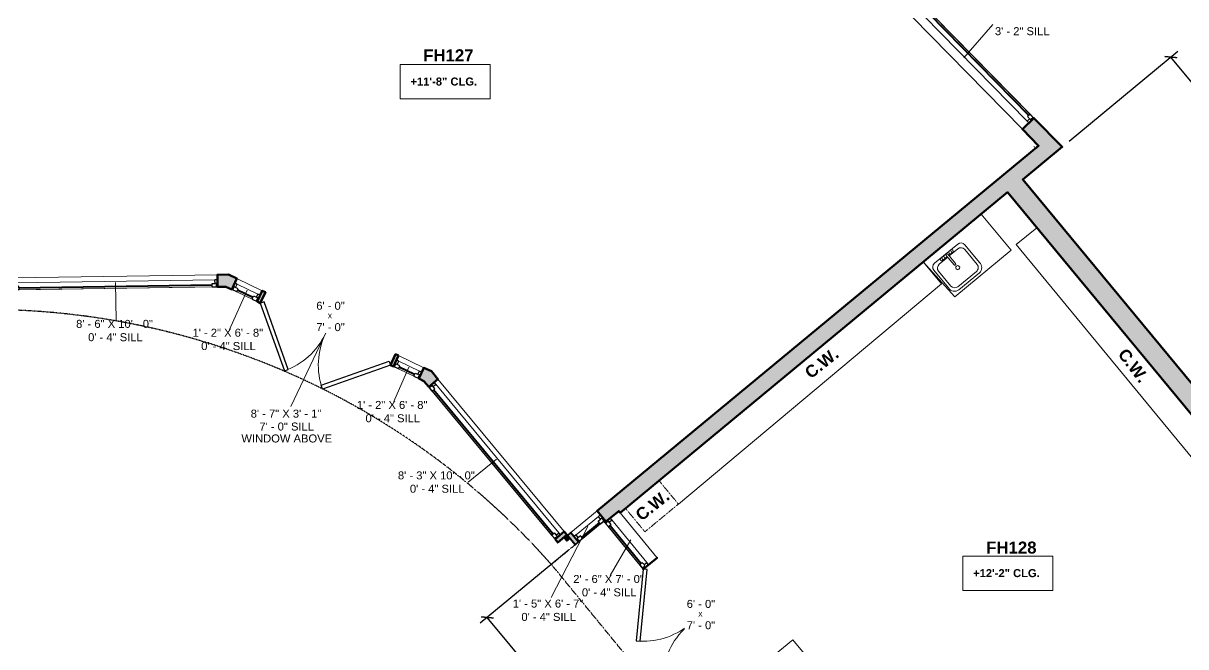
# Model space of a CAD drawing. Header units: inches. Extents: x -2078 to 106214, y -964 to 6385.
# Drawn here: x 84191 to 84772, y 4089 to 4400 of the extents above; entities that cross this region are included whole.
import ezdxf

# ---------------------------------------------------------------- set-up
doc = ezdxf.new("R2010")
doc.units = ezdxf.units.IN
doc.header["$MEASUREMENT"] = 0
doc.linetypes.add('HIDDEN2', pattern=[0.1875, 0.125, -0.0625])
for name, color, linetype, lineweight in [('A-ANNO', 2, 'Continuous', 5), ('A-ANNO-DIMS', 1, 'Continuous', 9), ('A-COLS', 3, 'Continuous', 9), ('A-DETAIL-3', 40, 'Continuous', 15), ('A-DOOR', 1, 'Continuous', 18), ('A-FIXT', 150, 'Continuous', 9), ('A-GLAZ', 2, 'Continuous', 30), ('A-HIDDEN', 2, 'HIDDEN2', 18), ('A-WALL', 3, 'Continuous', 40), ('A-WINDOWS', 2, 'Continuous', 18)]:
    doc.layers.add(name, color=color, linetype=linetype, lineweight=lineweight)
doc.layers.add('A-HATCH', color=9, linetype='Continuous')
doc.styles.add('Arial_1', font='arial.ttf', dxfattribs={"height": 0.0625})
doc.styles.add('Arial_2', font='arial.ttf', dxfattribs={"height": 3})
doc.styles.add('Arial_B', font='arialbd.ttf', dxfattribs={"height": 4.5})
doc.styles.add('Arial_B_1', font='arialbd.ttf', dxfattribs={"height": 3})
doc.styles.add('JC', font='arial.ttf', dxfattribs={"height": 0.125})
doc.dimstyles.new('JC-DIMS', dxfattribs={"dimtxt": 0.125, "dimasz": 0.09375, "dimexe": 0.09375, "dimexo": 0.09375, "dimgap": 0.046875, "dimtad": 1, "dimdec": 1, "dimzin": 0, "dimdsep": 46, "dimlunit": 4, "dimtxsty": 'JC', "dimblk": 'ARCHTICK', "dimcen": 0.09, "dimclrd": 1, "dimclre": 1, "dimclrt": 256, "dimadec": 0, "dimazin": 0, "dimtfac": 1, "dimtdec": 1, "dimtofl": 0, "dimtmove": 1, "dimatfit": 3, "dimfxl": 1, "dimtolj": 1, "dimtzin": 0, "dimarcsym": 0})

# ---------------------------------------------------------------- blocks, each defined once
blk = doc.blocks.new('JC_FIXED WINDOW - MUNTIN - FIXED WINDOW-1519961-2ND FLOOR EXISTING MAIN FLOOR PLAN _FELDMAN HALL_')
at = {"layer": 'A-GLAZ'}
for p, q in [((-46, 4), (-46, -4)), ((-43.25, 4), (-46, 4)), ((-46, 0.5), (-44.75, 0.5)), ((-45.5, 4), (-45.5, 2.25)), ((-45.5, 2.25), (-44.75, 2.25)), ((-43.25, 2.25), (-44.75, 2.25)), ((-44.75, 2.25), (-44.75, 0.5)), ((-43.25, 4), (-43.25, 2.25)), ((43.25, 4), (46, 4)), ((43.25, 4), (43.25, 2.25)), ((43.25, 2.25), (45.5, 2.25)), ((44.75, 2.25), (44.75, 0.5)), ((44.75, 0.5), (46, 0.5)), ((45.5, 4), (45.5, 2.25)), ((46, 4), (46, -4))]:
    blk.add_line(p, q, dxfattribs=at)
at = {"layer": 'A-GLAZ', "lineweight": 9}
for p, q in [((44.75, 0.5), (-44.75, 0.5)), ((43.25, 4), (-43.25, 4))]:
    blk.add_line(p, q, dxfattribs=at)
at = {"layer": 'A-GLAZ', "lineweight": 40}
blk.add_line((-43.25, 3.125), (43.25, 3.125), dxfattribs=at)
at = {"layer": 'A-WINDOWS'}
for p, q in [((46, 4), (-46, 4)), ((-46, -4), (46, -4))]:
    blk.add_line(p, q, dxfattribs=at)
blk = doc.blocks.new('JC_FIXED WINDOW - MUNTIN - FIXED WINDOW-1520116-2ND FLOOR EXISTING MAIN FLOOR PLAN _FELDMAN HALL_')
at = {"layer": 'A-GLAZ'}
for p, q in [((-51, 3), (-51, -3)), ((-48.25, 3), (-51, 3)), ((-50.5, 3), (-50.5, 1.25)), ((-50.5, 1.25), (-49.75, 1.25)), ((-48.25, 1.25), (-49.75, 1.25)), ((-49.75, 1.25), (-49.75, -0.5)), ((-48.25, 3), (-48.25, 1.25)), ((48.25, 3), (51, 3)), ((48.25, 3), (48.25, 1.25)), ((48.25, 1.25), (50.5, 1.25)), ((49.75, 1.25), (49.75, -0.5)), ((50.5, 3), (50.5, 1.25)), ((51, 3), (51, -3)), ((-51, -0.5), (-49.75, -0.5)), ((49.75, -0.5), (51, -0.5))]:
    blk.add_line(p, q, dxfattribs=at)
at = {"layer": 'A-GLAZ', "lineweight": 9}
for p, q in [((48.25, 3), (-48.25, 3)), ((49.75, -0.5), (-49.75, -0.5))]:
    blk.add_line(p, q, dxfattribs=at)
at = {"layer": 'A-GLAZ', "lineweight": 40}
blk.add_line((-48.25, 2.125), (48.25, 2.125), dxfattribs=at)
at = {"layer": 'A-WINDOWS'}
for p, q in [((51, 3), (-51, 3)), ((-51, -3), (51, -3))]:
    blk.add_line(p, q, dxfattribs=at)
blk = doc.blocks.new('JC_DOUBLE DOOR - DOUBLE DOOR-1507217-2ND FLOOR EXISTING MAIN FLOOR PLAN _FELDMAN HALL_')
at = {"layer": 'A-DOOR', "lineweight": 30}
for p, q in [((-36, 3), (-10.54, 28.46)), ((-9.13, 27.04), (-34.59, 1.59)), ((-10.54, 28.46), (-9.13, 27.04)), ((10.54, 28.46), (9.13, 27.04)), ((9.13, 27.04), (34.59, 1.59)), ((36, 3), (10.54, 28.46)), ((-34.59, 1.59), (-36, 3)), ((34.59, 1.59), (36, 3))]:
    blk.add_line(p, q, dxfattribs=at)
at = {"layer": 'A-DOOR', "lineweight": 9}
for centre, start, end in [((-36, 3), 0, 45), ((36, 3), 135, 180)]:
    blk.add_arc(centre, 36, start, end, dxfattribs=at)
blk = doc.blocks.new('JC_FIXED WINDOW - MUNTIN - FIXED WINDOW-1520181-2ND FLOOR EXISTING MAIN FLOOR PLAN _FELDMAN HALL_')
at = {"layer": 'A-GLAZ'}
for p, q in [((-7, 3), (-7, -3)), ((-4.25, 3), (-7, 3)), ((-6.5, 3), (-6.5, 1.25)), ((-6.5, 1.25), (-5.75, 1.25)), ((-4.25, 1.25), (-5.75, 1.25)), ((-5.75, 1.25), (-5.75, -0.5)), ((-4.25, 3), (-4.25, 1.25)), ((4.25, 3), (7, 3)), ((4.25, 3), (4.25, 1.25)), ((4.25, 1.25), (6.5, 1.25)), ((5.75, 1.25), (5.75, -0.5)), ((6.5, 3), (6.5, 1.25)), ((7, 3), (7, -3)), ((-7, -0.5), (-5.75, -0.5)), ((5.75, -0.5), (7, -0.5))]:
    blk.add_line(p, q, dxfattribs=at)
at = {"layer": 'A-GLAZ', "lineweight": 9}
for p, q in [((4.25, 3), (-4.25, 3)), ((5.75, -0.5), (-5.75, -0.5))]:
    blk.add_line(p, q, dxfattribs=at)
at = {"layer": 'A-GLAZ', "lineweight": 40}
blk.add_line((-4.25, 2.125), (4.25, 2.125), dxfattribs=at)
at = {"layer": 'A-WINDOWS'}
for p, q in [((7, 3), (-7, 3)), ((-7, -3), (7, -3))]:
    blk.add_line(p, q, dxfattribs=at)
blk = doc.blocks.new('JC_FIXED WINDOW - MUNTIN - FIXED WINDOW-1520335-2ND FLOOR EXISTING MAIN FLOOR PLAN _FELDMAN HALL_')
at = {"layer": 'A-GLAZ'}
for p, q in [((-49.5, 3), (-49.5, -3)), ((-46.75, 3), (-49.5, 3)), ((-49, 3), (-49, 1.25)), ((-49, 1.25), (-48.25, 1.25)), ((-46.75, 1.25), (-48.25, 1.25)), ((-48.25, 1.25), (-48.25, -0.5)), ((-46.75, 3), (-46.75, 1.25)), ((46.75, 3), (49.5, 3)), ((46.75, 3), (46.75, 1.25)), ((46.75, 1.25), (49, 1.25)), ((48.25, 1.25), (48.25, -0.5)), ((49, 3), (49, 1.25)), ((49.5, 3), (49.5, -3)), ((-49.5, -0.5), (-48.25, -0.5)), ((48.25, -0.5), (49.5, -0.5))]:
    blk.add_line(p, q, dxfattribs=at)
at = {"layer": 'A-GLAZ', "lineweight": 9}
for p, q in [((46.75, 3), (-46.75, 3)), ((48.25, -0.5), (-48.25, -0.5))]:
    blk.add_line(p, q, dxfattribs=at)
at = {"layer": 'A-GLAZ', "lineweight": 40}
blk.add_line((-46.75, 2.125), (46.75, 2.125), dxfattribs=at)
at = {"layer": 'A-WINDOWS'}
for p, q in [((49.5, 3), (-49.5, 3)), ((-49.5, -3), (49.5, -3))]:
    blk.add_line(p, q, dxfattribs=at)
blk = doc.blocks.new('JC_DOUBLE DOOR - DOUBLE DOOR-1520935-2ND FLOOR EXISTING MAIN FLOOR PLAN _FELDMAN HALL_')
at = {"layer": 'A-DOOR', "lineweight": 30}
for p, q in [((-36, 4.5), (-10.54, 29.96)), ((-10.54, 29.96), (-9.13, 28.54)), ((10.54, 29.96), (9.13, 28.54)), ((36, 4.5), (10.54, 29.96)), ((-9.13, 28.54), (-34.59, 3.09)), ((9.13, 28.54), (34.59, 3.09)), ((-34.59, 3.09), (-36, 4.5)), ((34.59, 3.09), (36, 4.5))]:
    blk.add_line(p, q, dxfattribs=at)
at = {"layer": 'A-DOOR', "lineweight": 9}
for centre, start, end in [((-36, 4.5), 0, 45), ((36, 4.5), 135, 180)]:
    blk.add_arc(centre, 36, start, end, dxfattribs=at)
blk = doc.blocks.new('JC_FIXED WINDOW - MUNTIN - FIXED WINDOW-1521040-2ND FLOOR EXISTING MAIN FLOOR PLAN _FELDMAN HALL_')
at = {"layer": 'A-GLAZ'}
for p, q in [((-8.5, 3), (-8.5, -3)), ((-5.75, 3), (-8.5, 3)), ((-8, 3), (-8, 1.25)), ((-8, 1.25), (-7.25, 1.25)), ((-5.75, 1.25), (-7.25, 1.25)), ((-7.25, 1.25), (-7.25, -0.5)), ((-5.75, 3), (-5.75, 1.25)), ((5.75, 3), (8.5, 3)), ((5.75, 3), (5.75, 1.25)), ((5.75, 1.25), (8, 1.25)), ((7.25, 1.25), (7.25, -0.5)), ((8, 3), (8, 1.25)), ((8.5, 3), (8.5, -3)), ((-8.5, -0.5), (-7.25, -0.5)), ((7.25, -0.5), (8.5, -0.5))]:
    blk.add_line(p, q, dxfattribs=at)
at = {"layer": 'A-GLAZ', "lineweight": 9}
for p, q in [((5.75, 3), (-5.75, 3)), ((7.25, -0.5), (-7.25, -0.5))]:
    blk.add_line(p, q, dxfattribs=at)
at = {"layer": 'A-GLAZ', "lineweight": 40}
blk.add_line((-5.75, 2.125), (5.75, 2.125), dxfattribs=at)
at = {"layer": 'A-WINDOWS'}
for p, q in [((8.5, 3), (-8.5, 3)), ((-8.5, -3), (8.5, -3))]:
    blk.add_line(p, q, dxfattribs=at)
blk = doc.blocks.new('JC_VANITY SINK - VANITY SINK-1366814-2ND FLOOR EXISTING MAIN FLOOR PLAN _FELDMAN HALL_')
at = {"layer": 'A-FIXT'}
for p, q in [((8.12, 7.09), (-6.88, 7.09)), ((3.62, 7.09), (-2.88, 7.09)), ((0.12, 6.33), (0.12, 0.22)), ((1.12, 6.33), (1.12, 0.22)), ((-9.38, 4.59), (-9.38, -6.91)), ((-7.88, 2.72), (-7.88, -6.91)), ((0.12, 5.22), (-5.38, 5.22)), ((-2.88, 5.59), (0.12, 5.59)), ((1.12, 5.59), (3.62, 5.59)), ((6.62, 5.22), (1.12, 5.22)), ((9.12, -6.91), (9.12, 2.72)), ((10.62, -6.91), (10.62, 4.59)), ((-6.06, -10.91), (7.3, -10.91)), ((-5.38, -9.41), (6.62, -9.41))]:
    blk.add_line(p, q, dxfattribs=at)
for centre, radius, start, end in [((-6.88, 4.59), 2.5, 90, 180), ((-2.88, 6.34), 0.75, 90, 270), ((-1.88, 6.34), 0.75, 360, 180), ((-1.88, 6.34), 0.75, 180, 0), ((0.62, 6.33), 0.5, 360, 180), ((2.62, 6.34), 0.75, 360, 180), ((2.62, 6.34), 0.75, 180, 360), ((3.62, 6.34), 0.75, 270, 90), ((8.12, 4.59), 2.5, 360, 90), ((-5.38, 2.72), 2.5, 90, 180), ((0.62, 0.22), 0.5, 180, 0), ((6.62, 2.72), 2.5, 0, 90), ((0.62, -2), 1, 360, 180), ((0.62, -2), 1, 180, 0), ((-5.91, -7.4), 3.51, 171.85025, 267.54983), ((-5.38, -6.91), 2.5, 180, 270), ((6.62, -6.91), 2.5, 270, 0), ((7.15, -7.4), 3.51, 272.45017, 8.14975)]:
    blk.add_arc(centre, radius, start, end, dxfattribs=at)
blk = doc.blocks.new('JC_FIXED WINDOW - MUNTIN - FIXED WINDOW-1555672-2ND FLOOR EXISTING MAIN FLOOR PLAN _FELDMAN HALL_')
at = {"layer": 'A-GLAZ'}
for p, q in [((-15, 4.5), (-15, -4.5)), ((-12.25, 4.5), (-15, 4.5)), ((-15, 1), (-13.75, 1)), ((-14.5, 4.5), (-14.5, 2.75)), ((-14.5, 2.75), (-13.75, 2.75)), ((-12.25, 2.75), (-13.75, 2.75)), ((-13.75, 2.75), (-13.75, 1)), ((-12.25, 4.5), (-12.25, 2.75)), ((12.25, 4.5), (15, 4.5)), ((12.25, 4.5), (12.25, 2.75)), ((12.25, 2.75), (14.5, 2.75)), ((13.75, 2.75), (13.75, 1)), ((13.75, 1), (15, 1)), ((14.5, 4.5), (14.5, 2.75)), ((15, 4.5), (15, -4.5))]:
    blk.add_line(p, q, dxfattribs=at)
at = {"layer": 'A-GLAZ', "lineweight": 9}
for p, q in [((13.75, 1), (-13.75, 1)), ((12.25, 4.5), (-12.25, 4.5))]:
    blk.add_line(p, q, dxfattribs=at)
at = {"layer": 'A-GLAZ', "lineweight": 40}
blk.add_line((-12.25, 3.625), (12.25, 3.625), dxfattribs=at)
at = {"layer": 'A-WINDOWS'}
for p, q in [((15, 4.5), (-15, 4.5)), ((-15, -4.5), (15, -4.5))]:
    blk.add_line(p, q, dxfattribs=at)
blk = doc.blocks.new('_ArchTick')
at = {"color": 0, "linetype": 'ByBlock', "const_width": 0.15}
blk.add_lwpolyline([(-0.5, -0.5), (0.5, 0.5)], dxfattribs=at)
blk = doc.blocks.new('*D3032')
at = {"layer": 'A-ANNO-DIMS', "color": 1, "lineweight": -2, "transparency": 16777216}
for p, q in [((84713.37, 4341.46), (84767.68, 4386.42)), ((84943.39, 4167.08), (84764.21, 4383.55)), ((84865.16, 4102.33), (84946.85, 4169.95))]:
    blk.add_line(p, q, dxfattribs=at)
at = {"layer": 'Defpoints', "color": 0, "transparency": 16777216}
for p in [(84764.21, 4383.55), (84709.9, 4338.59), (84861.69, 4099.46)]:
    blk.add_point(p, dxfattribs=at)
at = {"layer": 'A-ANNO-DIMS', "color": 1, "lineweight": -2, "transparency": 16777216, "xscale": 4.5, "yscale": 4.5, "zscale": 4.5}
for p, rotation in [((84764.21, 4383.55), 129.6153206129959), ((84943.39, 4167.08), 309.615320612996)]:
    blk.add_blockref('_ArchTick', p, dxfattribs=dict(at, rotation=rotation))
at = {"layer": 'A-ANNO-DIMS', "color": 2, "transparency": 16777216, "insert": (84857.89, 4278.7), "char_height": 6, "width": 0.4874, "attachment_point": 5, "rotation": 309.61532, "style": 'JC'}
blk.add_mtext('\\A1;23\'-5"', dxfattribs=at)
blk = doc.blocks.new('*D3050')
at = {"layer": 'A-ANNO-DIMS', "color": 1, "lineweight": -2, "transparency": 16777216}
for p, q in [((84463, 4136.82), (84419.09, 4100.48)), ((84489.51, 4022.46), (84422.56, 4103.35)), ((84523.84, 4050.88), (84486.04, 4019.59))]:
    blk.add_line(p, q, dxfattribs=at)
at = {"layer": 'Defpoints', "color": 0, "transparency": 16777216}
for p in [(84466.46, 4139.69), (84422.56, 4103.35), (84527.31, 4053.75)]:
    blk.add_point(p, dxfattribs=at)
at = {"layer": 'A-ANNO-DIMS', "color": 1, "lineweight": -2, "transparency": 16777216, "xscale": 4.5, "yscale": 4.5, "zscale": 4.5}
for p, rotation in [((84422.56, 4103.35), 129.6153206129959), ((84489.51, 4022.46), 309.615320612996)]:
    blk.add_blockref('_ArchTick', p, dxfattribs=dict(at, rotation=rotation))
at = {"layer": 'A-ANNO-DIMS', "color": 2, "transparency": 16777216, "insert": (84460.12, 4066.29), "char_height": 6, "width": 0.4008, "attachment_point": 5, "rotation": 309.61532, "style": 'JC'}
blk.add_mtext('\\A1;8\'-9"', dxfattribs=at)
blk = doc.blocks.new('JC- existing door Tag_quad - JC- existing door Tag_quad-839775-2ND FLOOR EXISTING MAIN FLOOR PLAN _FELDMAN HALL_')
at = {"layer": 'A-ANNO', "insert": (-0.023, 0.038), "char_height": 0.0625, "width": 0.0505, "attachment_point": 1, "style": 'Arial_2', "bg_fill": 3, "box_fill_scale": 1.25, "bg_fill_color": 256, "bg_fill_true_color": 13158600, "bg_fill_transparency": 0}
blk.add_mtext('x', dxfattribs=at)

msp = doc.modelspace()

# ---------------------------------------------------------------- hatches: boundary and pattern name
at = {"layer": 'A-HATCH'}
h = msp.add_hatch(color=256, dxfattribs=at)
h.dxf.hatch_style = 1
h.paths.add_polyline_path([(83317.909, 4669.263), (83319.578, 4669.254), (83319.608, 4675.254), (83305.909, 4675.323), (83305.909, 4635.373), (83317.909, 4635.373)])
h.paths.add_polyline_path([(83417.609, 4674.762), (83404.607, 4674.827), (83404.607, 4668.827), (83417.579, 4668.762)])
h.paths.add_polyline_path([(83514.638, 4674.275), (83501.608, 4674.34), (83501.578, 4668.34), (83514.608, 4668.275)])
h.paths.add_polyline_path([(83317.909, 4557.623), (83330.909, 4557.623), (83330.909, 4566.623), (83317.909, 4566.623), (83317.909, 4569.373), (83305.909, 4569.373), (83305.909, 4304.873), (83250.385, 4304.873), (83256.184, 4268.258), (83323.909, 4268.258), (83323.909, 4278.258), (83317.909, 4278.258)])
h.paths.add_polyline_path([(83420.909, 4294.225), (83423.985, 4294.22), (83424.001, 4304.22), (83406.909, 4304.248), (83406.909, 4278.258), (83395.909, 4278.258), (83395.909, 4268.258), (83420.909, 4268.258)])
h.paths.add_polyline_path([(83555.94, 4304.006), (83496.001, 4304.103), (83495.985, 4294.103), (83498.124, 4294.1), (83496.987, 4160.088), (83709.044, 4160.088), (83709.044, 4293.758), (83711.263, 4293.754), (83711.279, 4303.754), (83647.84, 4303.857), (83647.824, 4293.857), (83653.23, 4293.848), (83653.23, 4267.848), (83701.044, 4267.848), (83701.044, 4195.654, 0.1778191), (83698.456, 4196.605, 0.4142136), (83694.456, 4192.605, 0.6391061), (83701.044, 4189.556), (83701.044, 4166.088), (83504.038, 4166.088), (83504.234, 4189.22, 0.5421151), (83509.852, 4192.879, 0.4142136), (83505.852, 4196.879, 0.1001611), (83504.297, 4196.564), (83505.124, 4294.088), (83541.575, 4294.029), (83541.575, 4268.028), (83549.575, 4268.028), (83549.575, 4294.016), (83555.924, 4294.006)])
h.paths.add_polyline_path([(83607.265, 4568.379), (83607.96, 4568.379), (83607.96, 4572.379), (83607.291, 4572.379), (83607.908, 4667.806), (83607.927, 4667.806), (83607.957, 4673.806), (83599.637, 4673.848), (83599.607, 4667.848), (83599.908, 4667.846), (83599.291, 4572.379), (83598.726, 4572.379), (83598.726, 4568.379), (83599.265, 4568.379), (83597.555, 4303.939), (83591.94, 4303.948), (83591.924, 4293.948), (83597.49, 4293.939), (83597.325, 4268.385), (83605.324, 4268.334), (83605.49, 4293.926), (83611.824, 4293.915), (83611.84, 4303.915), (83605.555, 4303.926)])
h.paths.add_polyline_path([(83901.183, 4303.446), (83894.686, 4303.457), (83895.568, 4566.01), (83896.331, 4566.01), (83896.331, 4570.01), (83895.581, 4570.01), (83895.905, 4666.36), (83896.711, 4666.356), (83896.741, 4672.356), (83886.862, 4672.406), (83886.832, 4666.406), (83886.905, 4666.405), (83886.581, 4570.01), (83885.831, 4570.01), (83885.831, 4566.01), (83886.568, 4566.01), (83885.686, 4303.471), (83783.279, 4303.637), (83783.262, 4293.637), (83784.044, 4293.636), (83831.936, 4160.152), (84075.781, 4160.152), (84075.781, 4185.152), (84087.781, 4185.152), (84087.781, 4290.652), (84089.781, 4290.652), (84089.781, 4296.652), (84081.781, 4296.652), (84081.781, 4303.153), (83937.182, 4303.388), (83937.166, 4293.388), (83943.218, 4293.378), (83943.218, 4267.378), (84015.218, 4267.378), (84015.218, 4293.261), (84081.781, 4293.153), (84081.781, 4199.152), (84069.781, 4199.152), (84069.781, 4166.152), (83837.22, 4166.152), (83791.485, 4293.624), (83839.565, 4293.546), (83839.565, 4267.547), (83894.565, 4267.547), (83894.652, 4293.457), (83901.166, 4293.446)])
h.paths.add_polyline_path([(83705.709, 4673.315), (83692.926, 4673.379), (83692.926, 4667.379), (83705.679, 4667.315)])
h.paths.add_polyline_path([(83801.863, 4672.832), (83789.678, 4672.894), (83789.678, 4666.894), (83801.833, 4666.832)])
h.paths.add_polyline_path([(83994.77, 4671.864), (83981.74, 4671.929), (83981.71, 4665.929), (83994.74, 4665.864)], flags=17)
h.paths.add_polyline_path([(84091.772, 4671.377), (84078.769, 4671.442), (84078.739, 4665.442), (84091.741, 4665.377)])
h.paths.add_polyline_path([(84185.95, 4670.904), (84176.77, 4670.95), (84176.74, 4664.95), (84177.872, 4664.944), (84176.541, 4563.531), (84159.511, 4563.531), (84159.511, 4553.531), (84176.511, 4553.531), (84176.318, 4485.83), (84184.319, 4485.83), (84184.5, 4549.727), (84203.469, 4547.939), (84203.938, 4552.917), (84184.514, 4554.748), (84185.47, 4634.279, -0.0323708), (84283.309, 4626.723), (84270.217, 4546.669), (84239.779, 4549.538), (84239.31, 4544.56), (84279.387, 4540.783), (84284.836, 4574.567), (84286.934, 4583.319), (84278.747, 4585.209), (84287.696, 4642.256, 0.0006455), (84285.717, 4642.542, 0.0324148), (84185.68, 4650.278)])
h.paths.add_polyline_path([(84378.435, 4561.126), (84376.401, 4561.878), (84374.288, 4553.064), (84375.313, 4552.685)])
h.paths.add_polyline_path([(84468.874, 4527.226, 0.0021201), (84464.686, 4529.111), (84461.556, 4520.653, -0.0014875), (84464.447, 4519.352)])
h.paths.add_polyline_path([(84553.026, 4479.187), (84549.925, 4481.548, 0.0004797), (84549.066, 4482.134), (84544.638, 4474.26), (84544.658, 4474.247), (84547.574, 4472.026)])
h.paths.add_polyline_path([(84631.374, 4418.784), (84628.511, 4421.707), (84626.221, 4423.451), (84620.769, 4416.29), (84625.302, 4412.838)])
h.paths.add_polyline_path([(84695.742, 4353.051), (84690.026, 4347.454), (84698.1, 4339.209), (84477.468, 4156.587), (84481.855, 4151.286), (84488.296, 4156.564), (84488.979, 4155.73), (84682.518, 4315.927), (84803.349, 4169.947), (84811.052, 4176.323), (84690.222, 4322.303), (84709.901, 4338.592)])
h.paths.add_polyline_path([(84866.793, 4093.298), (84874.534, 4099.629), (84868.439, 4106.992), (84860.736, 4100.616), (84861.692, 4099.46), (84801.22, 4049.406), (84806.321, 4043.244)])
h.paths.add_polyline_path([(84775.508, 4017.738), (84770.407, 4023.901), (84740.171, 3998.874), (84745.272, 3992.711)], flags=17)
h.paths.add_polyline_path([(84928.732, 4034.15), (84921.029, 4027.774), (84928.521, 4018.722), (84936.224, 4025.099)])
h.paths.add_polyline_path([(84990.423, 3959.62), (84982.719, 3953.243), (84990.28, 3944.11), (84997.983, 3950.486)])
h.paths.add_polyline_path([(85058.78, 3877.035), (85052.182, 3885.007), (85044.478, 3878.63), (85044.692, 3878.372), (84906.807, 3764.544), (84913.173, 3756.832)])
h.paths.add_polyline_path([(84851.164, 3718.608), (84848.814, 3716.669), (84847.586, 3718.168), (84840.625, 3712.463), (84841.874, 3710.939), (84787.928, 3666.405), (84810.846, 3638.643), (84874.082, 3690.846)])
h.paths.add_polyline_path([(84672.171, 3932.204), (84705.214, 3959.555), (84700.113, 3965.717), (84667.1, 3938.392), (84553.109, 4077.48), (84546.148, 4071.775), (84547.416, 4070.229), (84521.119, 4048.677), (84718.689, 3807.607), (84744.36, 3829.922), (84794.986, 3768.15), (84801.947, 3773.855), (84737.45, 3852.552), (84732.809, 3848.749), (84738.792, 3841.45), (84736.471, 3839.548), (84737.385, 3838.433), (84723.794, 3826.619), (84685.507, 3873.336), (84699.429, 3884.746), (84700.974, 3882.86), (84703.295, 3884.762), (84709.99, 3876.593), (84714.631, 3880.396)])
h.paths.add_polyline_path([(84464.372, 4145.747), (84462.639, 4144.313), (84466.465, 4139.69), (84468.198, 4141.125)])
h.paths.add_polyline_path([(84462.408, 4144.592), (84461.045, 4146.238), (84456.423, 4142.413), (84457.786, 4140.766), (84460.867, 4143.316), (84460.861, 4143.324)])
h.paths.add_polyline_path([(84733.751, 3697.236), (84713.459, 3722.295), (84709.367, 3718.981), (84686.012, 3747.822), (84677.414, 3740.486), (84670.613, 3748.716), (84667.77, 3746.367), (84688.155, 3721.7), (84686.903, 3720.665), (84666.518, 3745.332), (84663.675, 3742.983), (84688.08, 3713.452), (84647.445, 3679.318), (84592.14, 3746.135), (84633.098, 3779.983), (84642.653, 3768.42), (84649.591, 3774.154), (84650.541, 3773.004), (84655.937, 3777.463), (84654.987, 3778.613), (84661.94, 3784.359), (84648.562, 3800.546), (84582.76, 3746.167), (84567.947, 3764.091), (84560.238, 3757.721), (84575.051, 3739.796), (84567.211, 3733.317), (84653.506, 3629.494)])
h.paths.add_polyline_path([(84353.394, 4008.483), (84443.906, 3898.734), (84451.621, 3905.097), (84343.513, 4036.181), (84255.375, 3925.738), (84274.915, 3910.144)])
h.paths.add_polyline_path([(84394.684, 4226.411), (84390.892, 4228.219), (84388.31, 4222.803), (84390.906, 4221.565), (84393.297, 4218.677), (84397.919, 4222.502)])
h.paths.add_polyline_path([(84378.255, 4234.244), (84376.696, 4234.987), (84374.113, 4229.571), (84375.673, 4228.828)])
h.paths.add_polyline_path([(84311.704, 4265.972), (84310.104, 4266.735), (84307.522, 4261.319), (84309.122, 4260.556)])
h.paths.add_polyline_path([(84297.466, 4272.76), (84293.29, 4274.751), (84287.671, 4274.666), (84287.762, 4268.667), (84291.976, 4268.73), (84294.884, 4267.344)])
h.paths.add_polyline_path([(84183.978, 4365.83), (84175.978, 4365.83), (84175.781, 4296.652), (84161.781, 4296.652), (84161.781, 4290.652), (84162.781, 4290.652), (84162.781, 4257.107), (84183.781, 4257.107), (84183.781, 4267.095), (84185.773, 4267.125), (84185.683, 4273.124), (84183.781, 4273.095), (84183.781, 4296.652)])
h.paths.add_polyline_path([(84183.781, 4200.285, 0.1142872), (84173.443, 4202.011, 0.8276878), (84172.821, 4178.285, 0.1757428), (84183.781, 4179.771)])
msp.add_hatch(color=256, dxfattribs=at).paths.add_polyline_path([(84462.27, 4141.605), (84463.817, 4142.873), (84462.408, 4144.592), (84460.861, 4143.324), (84461.065, 4143.075)])

# ---------------------------------------------------------------- linework, layer by layer
at = {"layer": 'A-ANNO'}
for p, q in [((84660.7, 4383.119), (84675.308, 4399.835)), ((84236.722, 4270.895), (84237.133, 4251.821)), ((84302.494, 4267.039), (84293.738, 4247.389)), ((84383.283, 4228.523), (84375.859, 4211.284)), ((84427.171, 4182.457), (84413.035, 4171.051)), ((84472.833, 4148.856), (84454.551, 4113.265)), ((84494.323, 4142.11), (84484.016, 4124.245))]:
    msp.add_line(p, q, dxfattribs=at)
at = {"layer": 'A-ANNO', "flags": 128}
for points in [[(84379.057, 4379.771), (84423.968, 4379.771), (84423.968, 4362.703), (84379.057, 4362.703)], [(84660.255, 4133.952), (84705.166, 4133.952), (84705.166, 4116.884), (84660.255, 4116.884)]]:
    msp.add_lwpolyline(points, close=True, dxfattribs=at)
at = {"layer": 'A-COLS', "lineweight": 40}
msp.add_lwpolyline([(84463.817, 4142.873), (84462.408, 4144.592), (84460.861, 4143.324), (84462.27, 4141.605)], close=True, dxfattribs=at)
at = {"layer": 'A-DETAIL-3', "lineweight": 9}
msp.add_line((84342.02, 4245.908), (84324.376, 4208.899), dxfattribs=at)
for points in [[(84518.073, 4160.015), (84649.562, 4270.182), (84640.492, 4281.14), (84656.216, 4263.676), (84684.334, 4286.95), (84669.362, 4305.037)], [(84697.176, 4298.217), (84686.969, 4289.769), (84850.978, 4090.592)], [(84768.706, 4022.493), (84750.852, 4044.063), (84670.351, 3977.43), (84575.344, 4092.212), (84554.821, 4075.392)]]:
    msp.add_lwpolyline(points, dxfattribs=at)
msp.add_arc((84178.305, 3906.991), 674, 39.732197, 39.848965, dxfattribs=at)
at = {"layer": 'A-HIDDEN'}
for p, q in [((84508.375, 4171.785), (84518.073, 4160.015)), ((84491.62, 4157.916), (84501.344, 4146.169)), ((84501.344, 4146.169), (84518.073, 4160.015))]:
    msp.add_line(p, q, dxfattribs=at)
at = {"layer": 'A-HIDDEN', "lineweight": 30}
for p, q in [((84454.586, 4129.859), (84466.465, 4139.69)), ((84521.119, 4048.677), (84454.586, 4129.859))]:
    msp.add_line(p, q, dxfattribs=at)
msp.add_arc((84171.739, 3879.71), 377.594, 41.489439, 88.153066, dxfattribs=at)
at = {"layer": 'A-WALL'}
msp.add_line((84481.335, 4150.859), (84480.778, 4151.538), dxfattribs=at)
at = {"layer": 'A-WALL', "lineweight": 60}
for points in [[(84488.979, 4155.73), (84682.518, 4315.927), (84803.349, 4169.947), (84811.052, 4176.323), (84690.222, 4322.303), (84709.901, 4338.592), (84695.742, 4353.051), (84690.026, 4347.454), (84698.1, 4339.209), (84477.468, 4156.587), (84481.855, 4151.286), (84488.296, 4156.564)], [(84287.762, 4268.667), (84291.976, 4268.73), (84294.884, 4267.344), (84297.466, 4272.76), (84293.29, 4274.751), (84287.671, 4274.666)], [(84307.522, 4261.319), (84309.122, 4260.556), (84311.704, 4265.972), (84310.104, 4266.735)], [(84378.255, 4234.244), (84376.696, 4234.987), (84374.113, 4229.571), (84375.673, 4228.828)], [(84388.31, 4222.803), (84390.906, 4221.565), (84393.297, 4218.677), (84397.919, 4222.502), (84394.684, 4226.411), (84390.892, 4228.219)], [(84456.423, 4142.413), (84457.786, 4140.766), (84462.408, 4144.592), (84461.045, 4146.238)]]:
    msp.add_lwpolyline(points, close=True, dxfattribs=at)
at = {"layer": 'A-WALL'}
msp.add_lwpolyline([(84462.639, 4144.313), (84464.372, 4145.747), (84468.198, 4141.125), (84466.465, 4139.69)], close=True, dxfattribs=at)
at = {"layer": 'A-WALL', "lineweight": 60}
msp.add_lwpolyline([(84500.351, 4127.656), (84500.509, 4127.463), (84507.47, 4133.168), (84507.312, 4133.361)], dxfattribs=at)

# ---------------------------------------------------------------- block references
at = {"layer": 'A-DOOR'}
for name, p, rotation in [('JC_DOUBLE DOOR - DOUBLE DOOR-1507217-2ND FLOOR EXISTING MAIN FLOOR PLAN _FELDMAN HALL_', (84342.909, 4247.772), 154.5105089667361), ('JC_DOUBLE DOOR - DOUBLE DOOR-1520935-2ND FLOOR EXISTING MAIN FLOOR PLAN _FELDMAN HALL_', (84526.809, 4102.472), 129.3364903114949)]:
    msp.add_blockref(name, p, dxfattribs=dict(at, rotation=rotation))
at = {"layer": 'A-FIXT', "rotation": 39.58102543196672}
msp.add_blockref('JC_VANITY SINK - VANITY SINK-1366814-2ND FLOOR EXISTING MAIN FLOOR PLAN _FELDMAN HALL_', (84655.937, 4279.404), dxfattribs=at)
at = {"layer": 'A-WINDOWS'}
for name, p, rotation in [('JC_FIXED WINDOW - MUNTIN - FIXED WINDOW-1519961-2ND FLOOR EXISTING MAIN FLOOR PLAN _FELDMAN HALL_', (84660.7, 4383.119), 314.3992791120463), ('JC_FIXED WINDOW - MUNTIN - FIXED WINDOW-1520116-2ND FLOOR EXISTING MAIN FLOOR PLAN _FELDMAN HALL_', (84236.722, 4270.895), 180.8662586214981), ('JC_FIXED WINDOW - MUNTIN - FIXED WINDOW-1520181-2ND FLOOR EXISTING MAIN FLOOR PLAN _FELDMAN HALL_', (84302.494, 4267.039), 154.5105089667361), ('JC_FIXED WINDOW - MUNTIN - FIXED WINDOW-1520181-2ND FLOOR EXISTING MAIN FLOOR PLAN _FELDMAN HALL_', (84383.283, 4228.523), 154.5105089667361), ('JC_FIXED WINDOW - MUNTIN - FIXED WINDOW-1520335-2ND FLOOR EXISTING MAIN FLOOR PLAN _FELDMAN HALL_', (84427.171, 4182.457), 129.6153206130119), ('JC_FIXED WINDOW - MUNTIN - FIXED WINDOW-1521040-2ND FLOOR EXISTING MAIN FLOOR PLAN _FELDMAN HALL_', (84472.833, 4148.856), 219.6153206130121), ('JC_FIXED WINDOW - MUNTIN - FIXED WINDOW-1555672-2ND FLOOR EXISTING MAIN FLOOR PLAN _FELDMAN HALL_', (84494.323, 4142.11), 129.3364903114949)]:
    msp.add_blockref(name, p, dxfattribs=dict(at, rotation=rotation))

# ---------------------------------------------------------------- texts
at = {"layer": 'A-ANNO', "attachment_point": 1}
for s, insert, char_height, width, style in [('3\' - 2" SILL', (84676.303, 4398.487), 4, 34.138, 'Arial_1'), ('FH127', (84390.554, 4387.438), 6, 81.002, 'Arial_B'), ('+11\'-8" CLG.', (84384.177, 4373.318), 4, 41.814, 'Arial_B_1'), ('8\' - 6" X 10\' - 0"', (84217.067, 4252.141), 4, 48.48, 'Arial_1'), ('1\' - 2" X 6\' - 8"', (84275.247, 4247.71), 4, 44.642, 'Arial_1'), ('0\' - 4" SILL', (84223.067, 4245.475), 4, 34.138, 'Arial_1'), ('0\' - 4" SILL', (84279.581, 4241.043), 4, 34.138, 'Arial_1'), ('8\' - 7" X 3\' - 1"', (84304.329, 4207.262), 4, 84.25608, 'Arial_1'), ('1\' - 2" X 6\' - 8"', (84357.367, 4211.604), 4, 44.642, 'Arial_1'), ('7\' - 0" SILL', (84308.662, 4200.808), 4, 34.138, 'Arial_1'), ('0\' - 4" SILL', (84361.701, 4204.938), 4, 34.138, 'Arial_1'), ('WINDOW ABOVE', (84299.678, 4194.837), 4, 89.9791, 'Arial_1'), ('8\' - 3" X 10\' - 0"', (84377.908, 4176.37), 4, 48.48, 'Arial_1'), ('0\' - 4" SILL', (84383.908, 4169.703), 4, 34.138, 'Arial_1'), ('FH128', (84671.921, 4141.288), 6, 46.056, 'Arial_B'), ('+12\'-2" CLG.', (84665.375, 4127.499), 4, 41.814, 'Arial_B_1'), ('2\' - 6" X 7\' - 0"', (84465.525, 4124.565), 4, 44.642, 'Arial_1'), ('0\' - 4" SILL', (84469.858, 4117.898), 4, 34.138, 'Arial_1'), ('1\' - 5" X 6\' - 7"', (84435.284, 4112.27), 4, 44.642, 'Arial_1'), ('0\' - 4" SILL', (84439.617, 4105.604), 4, 34.138, 'Arial_1')]:
    msp.add_mtext(s, dxfattribs=dict(at, insert=insert, char_height=char_height, width=width, style=style))
at = {"layer": 'A-ANNO', "char_height": 6, "width": 22.624, "attachment_point": 1, "style": 'Arial_B'}
for insert, rotation in [((84580.521, 4227.077), 38.492316), ((84742.21, 4238.542), 307.28322), ((84495.931, 4155.944), 38.492316)]:
    msp.add_mtext('C.W.', dxfattribs=dict(at, insert=insert, rotation=rotation))

# ---------------------------------------------------------------- dimensions: what is measured, and where the dimension line sits
at = {"layer": 'A-ANNO-DIMS'}
for base, p1, p2, picture, middle in [((84764.213, 4383.547), (84861.692, 4099.46), (84709.901, 4338.592), '*D3032', (84857.895, 4278.703)), ((84422.556, 4103.346), (84527.307, 4053.748), (84466.465, 4139.69), '*D3050', (84460.125, 4066.291))]:
    dim = msp.add_linear_dim(base=base, p1=p1, p2=p2, angle=309.615321, dimstyle='JC-DIMS', override={"dimclrt": 2}, dxfattribs=at)
    dim.commit()
    dim.dimension.update_dxf_attribs({"geometry": picture, "text_midpoint": middle})

# ---------------------------------------------------------------- next in the draw order: block references
at = {"layer": 'A-ANNO', "xscale": 48, "yscale": 48, "zscale": 48}
for p in [(84343.978, 4254.056), (84529.139, 4104.977)]:
    msp.add_blockref('JC- existing door Tag_quad - JC- existing door Tag_quad-839775-2ND FLOOR EXISTING MAIN FLOOR PLAN _FELDMAN HALL_', p, dxfattribs=at)

# ---------------------------------------------------------------- next in the draw order: texts
at = {"layer": 'A-ANNO', "char_height": 4, "width": 17.978, "attachment_point": 1, "style": 'Arial_1', "bg_fill": 3, "box_fill_scale": 1.25, "bg_fill_color": 256, "bg_fill_true_color": 13158600, "bg_fill_transparency": 0}
for s, insert in [('6\' - 0"', (84337.093, 4261.193)), ('7\' - 0"', (84337.093, 4250.511)), ('6\' - 0"', (84522.253, 4112.114)), ('7\' - 0"', (84522.253, 4101.433))]:
    msp.add_mtext(s, dxfattribs=dict(at, insert=insert))

doc.saveas('drawing.dxf')
